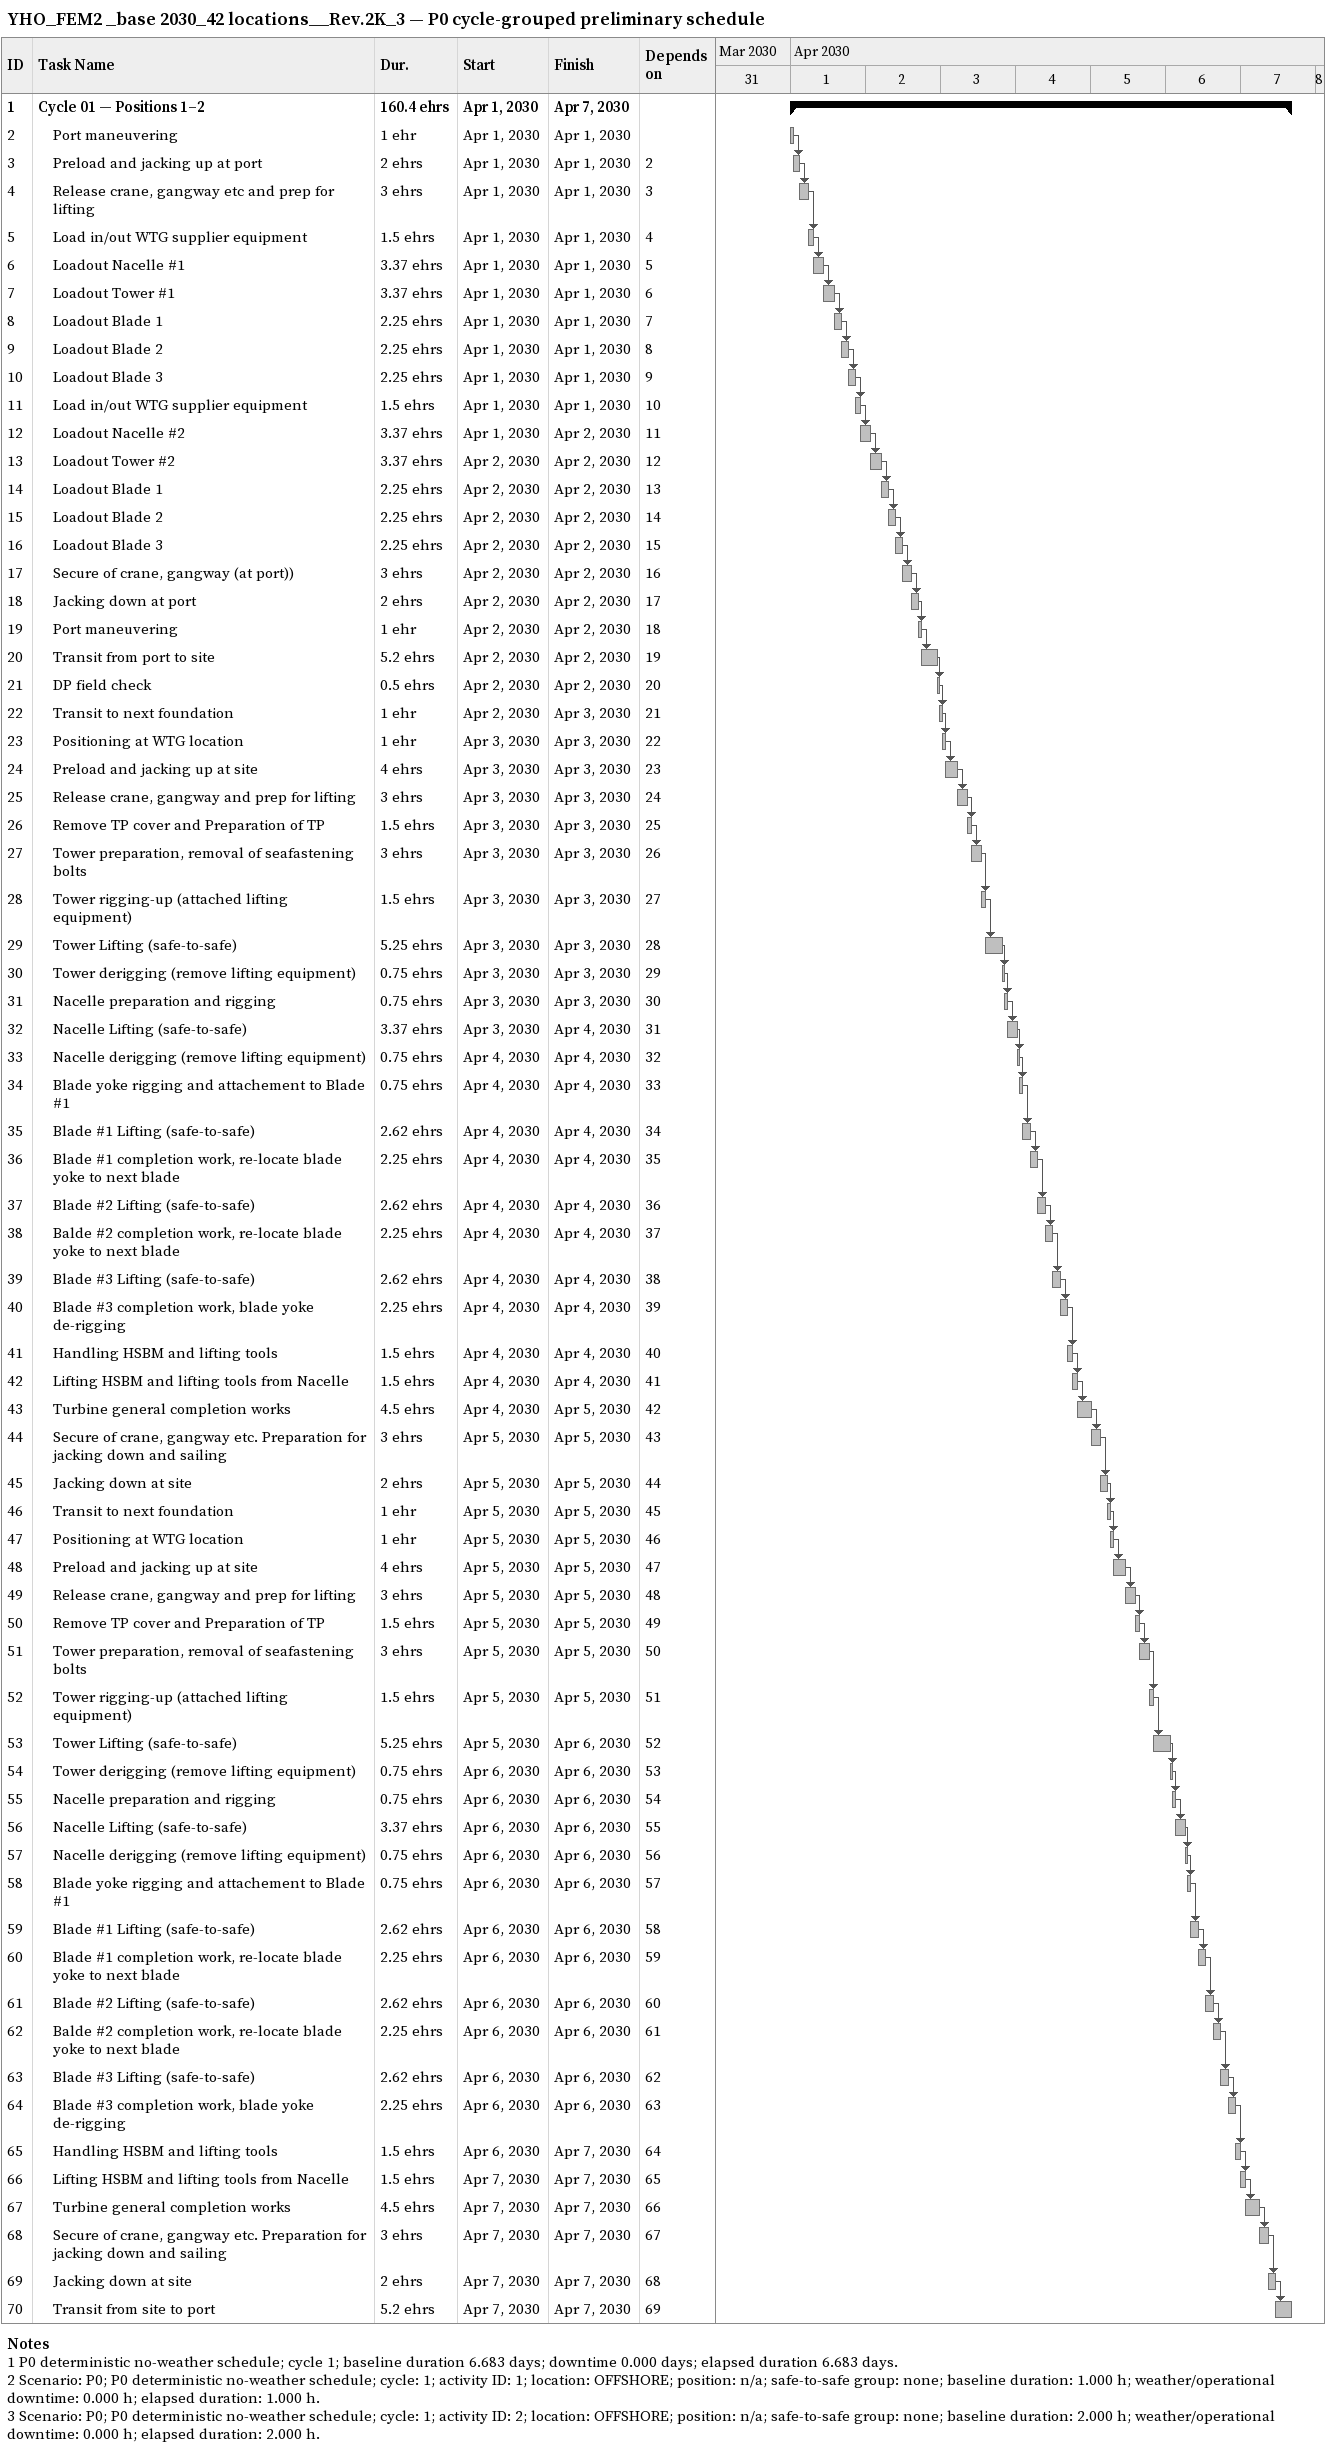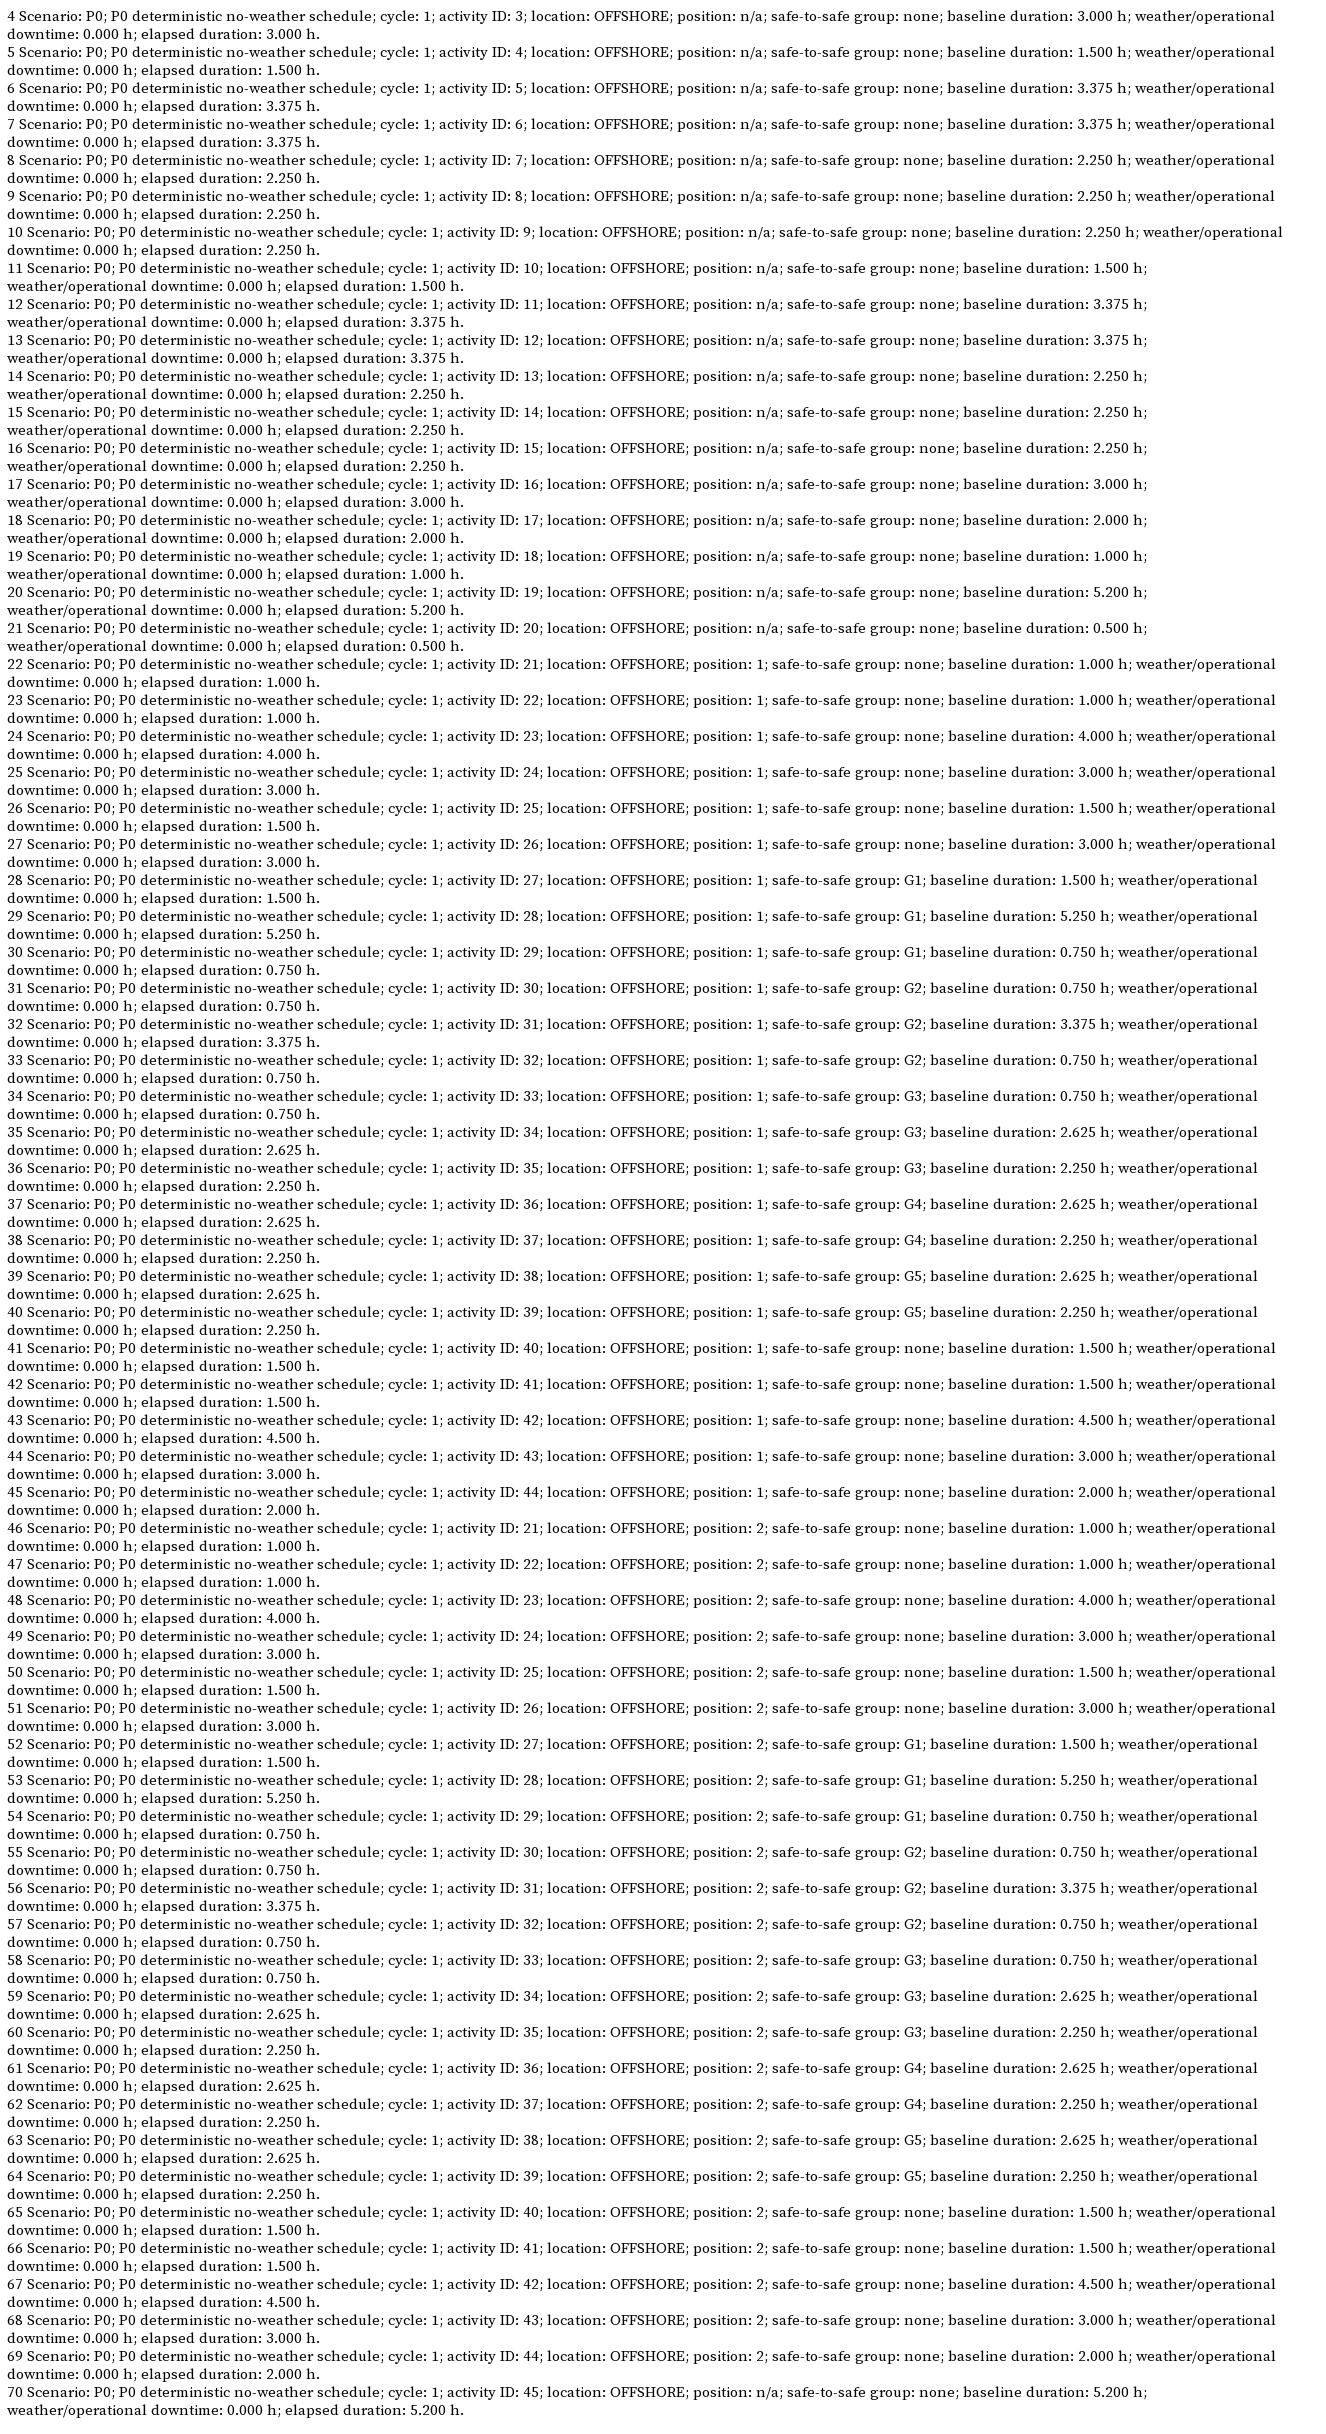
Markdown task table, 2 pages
YHO_FEM2 _base 2030_42 locations__Rev.2K_3 — P0 cycle-grouped preliminary schedule

| ID | Level | Task | Duration | Start | Finish | Predecessors |
|---|---|---|---|---|---|---|
| 1 | 1 | **Cycle 01 — Positions 1–2** | 160.4eh | 2030-04-01 | 2030-04-07 |  |
| 2 | 2 | Port maneuvering | 1eh | 2030-04-01 | 2030-04-01 |  |
| 3 | 2 | Preload and jacking up at port | 2eh | 2030-04-01 | 2030-04-01 | 2 |
| 4 | 2 | Release crane, gangway etc and prep for lifting | 3eh | 2030-04-01 | 2030-04-01 | 3 |
| 5 | 2 | Load in/out WTG supplier equipment | 1.5eh | 2030-04-01 | 2030-04-01 | 4 |
| 6 | 2 | Loadout Nacelle #1 | 3.37eh | 2030-04-01 | 2030-04-01 | 5 |
| 7 | 2 | Loadout Tower #1 | 3.37eh | 2030-04-01 | 2030-04-01 | 6 |
| 8 | 2 | Loadout Blade 1 | 2.25eh | 2030-04-01 | 2030-04-01 | 7 |
| 9 | 2 | Loadout Blade 2 | 2.25eh | 2030-04-01 | 2030-04-01 | 8 |
| 10 | 2 | Loadout Blade 3 | 2.25eh | 2030-04-01 | 2030-04-01 | 9 |
| 11 | 2 | Load in/out WTG supplier equipment | 1.5eh | 2030-04-01 | 2030-04-01 | 10 |
| 12 | 2 | Loadout Nacelle #2 | 3.37eh | 2030-04-01 | 2030-04-02 | 11 |
| 13 | 2 | Loadout Tower #2 | 3.37eh | 2030-04-02 | 2030-04-02 | 12 |
| 14 | 2 | Loadout Blade 1 | 2.25eh | 2030-04-02 | 2030-04-02 | 13 |
| 15 | 2 | Loadout Blade 2 | 2.25eh | 2030-04-02 | 2030-04-02 | 14 |
| 16 | 2 | Loadout Blade 3 | 2.25eh | 2030-04-02 | 2030-04-02 | 15 |
| 17 | 2 | Secure of crane, gangway (at port)) | 3eh | 2030-04-02 | 2030-04-02 | 16 |
| 18 | 2 | Jacking down at port | 2eh | 2030-04-02 | 2030-04-02 | 17 |
| 19 | 2 | Port maneuvering | 1eh | 2030-04-02 | 2030-04-02 | 18 |
| 20 | 2 | Transit from port to site | 5.2eh | 2030-04-02 | 2030-04-02 | 19 |
| 21 | 2 | DP field check | 0.5eh | 2030-04-02 | 2030-04-02 | 20 |
| 22 | 2 | Transit to next foundation | 1eh | 2030-04-02 | 2030-04-03 | 21 |
| 23 | 2 | Positioning at WTG location | 1eh | 2030-04-03 | 2030-04-03 | 22 |
| 24 | 2 | Preload and jacking up at site | 4eh | 2030-04-03 | 2030-04-03 | 23 |
| 25 | 2 | Release crane, gangway and prep for lifting | 3eh | 2030-04-03 | 2030-04-03 | 24 |
| 26 | 2 | Remove TP cover and Preparation of TP | 1.5eh | 2030-04-03 | 2030-04-03 | 25 |
| 27 | 2 | Tower preparation, removal of seafastening bolts | 3eh | 2030-04-03 | 2030-04-03 | 26 |
| 28 | 2 | Tower rigging-up (attached lifting equipment) | 1.5eh | 2030-04-03 | 2030-04-03 | 27 |
| 29 | 2 | Tower Lifting (safe-to-safe) | 5.25eh | 2030-04-03 | 2030-04-03 | 28 |
| 30 | 2 | Tower derigging (remove lifting equipment) | 0.75eh | 2030-04-03 | 2030-04-03 | 29 |
| 31 | 2 | Nacelle preparation and rigging | 0.75eh | 2030-04-03 | 2030-04-03 | 30 |
| 32 | 2 | Nacelle Lifting (safe-to-safe) | 3.37eh | 2030-04-03 | 2030-04-04 | 31 |
| 33 | 2 | Nacelle derigging (remove lifting equipment) | 0.75eh | 2030-04-04 | 2030-04-04 | 32 |
| 34 | 2 | Blade yoke rigging and attachement to Blade #1 | 0.75eh | 2030-04-04 | 2030-04-04 | 33 |
| 35 | 2 | Blade #1 Lifting (safe-to-safe) | 2.62eh | 2030-04-04 | 2030-04-04 | 34 |
| 36 | 2 | Blade #1 completion work, re-locate blade yoke to next blade | 2.25eh | 2030-04-04 | 2030-04-04 | 35 |
| 37 | 2 | Blade #2 Lifting (safe-to-safe) | 2.62eh | 2030-04-04 | 2030-04-04 | 36 |
| 38 | 2 | Balde #2 completion work, re-locate blade yoke to next blade | 2.25eh | 2030-04-04 | 2030-04-04 | 37 |
| 39 | 2 | Blade #3 Lifting (safe-to-safe) | 2.62eh | 2030-04-04 | 2030-04-04 | 38 |
| 40 | 2 | Blade #3 completion work, blade yoke de-rigging | 2.25eh | 2030-04-04 | 2030-04-04 | 39 |
| 41 | 2 | Handling HSBM and lifting tools | 1.5eh | 2030-04-04 | 2030-04-04 | 40 |
| 42 | 2 | Lifting HSBM and lifting tools from Nacelle | 1.5eh | 2030-04-04 | 2030-04-04 | 41 |
| 43 | 2 | Turbine general completion works | 4.5eh | 2030-04-04 | 2030-04-05 | 42 |
| 44 | 2 | Secure of crane, gangway etc. Preparation for jacking down and sailing | 3eh | 2030-04-05 | 2030-04-05 | 43 |
| 45 | 2 | Jacking down at site | 2eh | 2030-04-05 | 2030-04-05 | 44 |
| 46 | 2 | Transit to next foundation | 1eh | 2030-04-05 | 2030-04-05 | 45 |
| 47 | 2 | Positioning at WTG location | 1eh | 2030-04-05 | 2030-04-05 | 46 |
| 48 | 2 | Preload and jacking up at site | 4eh | 2030-04-05 | 2030-04-05 | 47 |
| 49 | 2 | Release crane, gangway and prep for lifting | 3eh | 2030-04-05 | 2030-04-05 | 48 |
| 50 | 2 | Remove TP cover and Preparation of TP | 1.5eh | 2030-04-05 | 2030-04-05 | 49 |
| 51 | 2 | Tower preparation, removal of seafastening bolts | 3eh | 2030-04-05 | 2030-04-05 | 50 |
| 52 | 2 | Tower rigging-up (attached lifting equipment) | 1.5eh | 2030-04-05 | 2030-04-05 | 51 |
| 53 | 2 | Tower Lifting (safe-to-safe) | 5.25eh | 2030-04-05 | 2030-04-06 | 52 |
| 54 | 2 | Tower derigging (remove lifting equipment) | 0.75eh | 2030-04-06 | 2030-04-06 | 53 |
| 55 | 2 | Nacelle preparation and rigging | 0.75eh | 2030-04-06 | 2030-04-06 | 54 |
| 56 | 2 | Nacelle Lifting (safe-to-safe) | 3.37eh | 2030-04-06 | 2030-04-06 | 55 |
| 57 | 2 | Nacelle derigging (remove lifting equipment) | 0.75eh | 2030-04-06 | 2030-04-06 | 56 |
| 58 | 2 | Blade yoke rigging and attachement to Blade #1 | 0.75eh | 2030-04-06 | 2030-04-06 | 57 |
| 59 | 2 | Blade #1 Lifting (safe-to-safe) | 2.62eh | 2030-04-06 | 2030-04-06 | 58 |
| 60 | 2 | Blade #1 completion work, re-locate blade yoke to next blade | 2.25eh | 2030-04-06 | 2030-04-06 | 59 |
| 61 | 2 | Blade #2 Lifting (safe-to-safe) | 2.62eh | 2030-04-06 | 2030-04-06 | 60 |
| 62 | 2 | Balde #2 completion work, re-locate blade yoke to next blade | 2.25eh | 2030-04-06 | 2030-04-06 | 61 |
| 63 | 2 | Blade #3 Lifting (safe-to-safe) | 2.62eh | 2030-04-06 | 2030-04-06 | 62 |
| 64 | 2 | Blade #3 completion work, blade yoke de-rigging | 2.25eh | 2030-04-06 | 2030-04-06 | 63 |
| 65 | 2 | Handling HSBM and lifting tools | 1.5eh | 2030-04-06 | 2030-04-07 | 64 |
| 66 | 2 | Lifting HSBM and lifting tools from Nacelle | 1.5eh | 2030-04-07 | 2030-04-07 | 65 |
| 67 | 2 | Turbine general completion works | 4.5eh | 2030-04-07 | 2030-04-07 | 66 |
| 68 | 2 | Secure of crane, gangway etc. Preparation for jacking down and sailing | 3eh | 2030-04-07 | 2030-04-07 | 67 |
| 69 | 2 | Jacking down at site | 2eh | 2030-04-07 | 2030-04-07 | 68 |
| 70 | 2 | Transit from site to port | 5.2eh | 2030-04-07 | 2030-04-07 | 69 |

Notes
- 1: P0 deterministic no-weather schedule; cycle 1; baseline duration 6.683 days; downtime 0.000 days; elapsed duration 6.683 days.
- 2: Scenario: P0; P0 deterministic no-weather schedule; cycle: 1; activity ID: 1; location: OFFSHORE; position: n/a; safe-to-safe group: none; baseline duration: 1.000 h; weather/operational downtime: 0.000 h; elapsed duration: 1.000 h.
- 3: Scenario: P0; P0 deterministic no-weather schedule; cycle: 1; activity ID: 2; location: OFFSHORE; position: n/a; safe-to-safe group: none; baseline duration: 2.000 h; weather/operational downtime: 0.000 h; elapsed duration: 2.000 h.
- 4: Scenario: P0; P0 deterministic no-weather schedule; cycle: 1; activity ID: 3; location: OFFSHORE; position: n/a; safe-to-safe group: none; baseline duration: 3.000 h; weather/operational downtime: 0.000 h; elapsed duration: 3.000 h.
- 5: Scenario: P0; P0 deterministic no-weather schedule; cycle: 1; activity ID: 4; location: OFFSHORE; position: n/a; safe-to-safe group: none; baseline duration: 1.500 h; weather/operational downtime: 0.000 h; elapsed duration: 1.500 h.
- 6: Scenario: P0; P0 deterministic no-weather schedule; cycle: 1; activity ID: 5; location: OFFSHORE; position: n/a; safe-to-safe group: none; baseline duration: 3.375 h; weather/operational downtime: 0.000 h; elapsed duration: 3.375 h.
- 7: Scenario: P0; P0 deterministic no-weather schedule; cycle: 1; activity ID: 6; location: OFFSHORE; position: n/a; safe-to-safe group: none; baseline duration: 3.375 h; weather/operational downtime: 0.000 h; elapsed duration: 3.375 h.
- 8: Scenario: P0; P0 deterministic no-weather schedule; cycle: 1; activity ID: 7; location: OFFSHORE; position: n/a; safe-to-safe group: none; baseline duration: 2.250 h; weather/operational downtime: 0.000 h; elapsed duration: 2.250 h.
- 9: Scenario: P0; P0 deterministic no-weather schedule; cycle: 1; activity ID: 8; location: OFFSHORE; position: n/a; safe-to-safe group: none; baseline duration: 2.250 h; weather/operational downtime: 0.000 h; elapsed duration: 2.250 h.
- 10: Scenario: P0; P0 deterministic no-weather schedule; cycle: 1; activity ID: 9; location: OFFSHORE; position: n/a; safe-to-safe group: none; baseline duration: 2.250 h; weather/operational downtime: 0.000 h; elapsed duration: 2.250 h.
- 11: Scenario: P0; P0 deterministic no-weather schedule; cycle: 1; activity ID: 10; location: OFFSHORE; position: n/a; safe-to-safe group: none; baseline duration: 1.500 h; weather/operational downtime: 0.000 h; elapsed duration: 1.500 h.
- 12: Scenario: P0; P0 deterministic no-weather schedule; cycle: 1; activity ID: 11; location: OFFSHORE; position: n/a; safe-to-safe group: none; baseline duration: 3.375 h; weather/operational downtime: 0.000 h; elapsed duration: 3.375 h.
- 13: Scenario: P0; P0 deterministic no-weather schedule; cycle: 1; activity ID: 12; location: OFFSHORE; position: n/a; safe-to-safe group: none; baseline duration: 3.375 h; weather/operational downtime: 0.000 h; elapsed duration: 3.375 h.
- 14: Scenario: P0; P0 deterministic no-weather schedule; cycle: 1; activity ID: 13; location: OFFSHORE; position: n/a; safe-to-safe group: none; baseline duration: 2.250 h; weather/operational downtime: 0.000 h; elapsed duration: 2.250 h.
- 15: Scenario: P0; P0 deterministic no-weather schedule; cycle: 1; activity ID: 14; location: OFFSHORE; position: n/a; safe-to-safe group: none; baseline duration: 2.250 h; weather/operational downtime: 0.000 h; elapsed duration: 2.250 h.
- 16: Scenario: P0; P0 deterministic no-weather schedule; cycle: 1; activity ID: 15; location: OFFSHORE; position: n/a; safe-to-safe group: none; baseline duration: 2.250 h; weather/operational downtime: 0.000 h; elapsed duration: 2.250 h.
- 17: Scenario: P0; P0 deterministic no-weather schedule; cycle: 1; activity ID: 16; location: OFFSHORE; position: n/a; safe-to-safe group: none; baseline duration: 3.000 h; weather/operational downtime: 0.000 h; elapsed duration: 3.000 h.
- 18: Scenario: P0; P0 deterministic no-weather schedule; cycle: 1; activity ID: 17; location: OFFSHORE; position: n/a; safe-to-safe group: none; baseline duration: 2.000 h; weather/operational downtime: 0.000 h; elapsed duration: 2.000 h.
- 19: Scenario: P0; P0 deterministic no-weather schedule; cycle: 1; activity ID: 18; location: OFFSHORE; position: n/a; safe-to-safe group: none; baseline duration: 1.000 h; weather/operational downtime: 0.000 h; elapsed duration: 1.000 h.
- 20: Scenario: P0; P0 deterministic no-weather schedule; cycle: 1; activity ID: 19; location: OFFSHORE; position: n/a; safe-to-safe group: none; baseline duration: 5.200 h; weather/operational downtime: 0.000 h; elapsed duration: 5.200 h.
- 21: Scenario: P0; P0 deterministic no-weather schedule; cycle: 1; activity ID: 20; location: OFFSHORE; position: n/a; safe-to-safe group: none; baseline duration: 0.500 h; weather/operational downtime: 0.000 h; elapsed duration: 0.500 h.
- 22: Scenario: P0; P0 deterministic no-weather schedule; cycle: 1; activity ID: 21; location: OFFSHORE; position: 1; safe-to-safe group: none; baseline duration: 1.000 h; weather/operational downtime: 0.000 h; elapsed duration: 1.000 h.
- 23: Scenario: P0; P0 deterministic no-weather schedule; cycle: 1; activity ID: 22; location: OFFSHORE; position: 1; safe-to-safe group: none; baseline duration: 1.000 h; weather/operational downtime: 0.000 h; elapsed duration: 1.000 h.
- 24: Scenario: P0; P0 deterministic no-weather schedule; cycle: 1; activity ID: 23; location: OFFSHORE; position: 1; safe-to-safe group: none; baseline duration: 4.000 h; weather/operational downtime: 0.000 h; elapsed duration: 4.000 h.
- 25: Scenario: P0; P0 deterministic no-weather schedule; cycle: 1; activity ID: 24; location: OFFSHORE; position: 1; safe-to-safe group: none; baseline duration: 3.000 h; weather/operational downtime: 0.000 h; elapsed duration: 3.000 h.
- 26: Scenario: P0; P0 deterministic no-weather schedule; cycle: 1; activity ID: 25; location: OFFSHORE; position: 1; safe-to-safe group: none; baseline duration: 1.500 h; weather/operational downtime: 0.000 h; elapsed duration: 1.500 h.
- 27: Scenario: P0; P0 deterministic no-weather schedule; cycle: 1; activity ID: 26; location: OFFSHORE; position: 1; safe-to-safe group: none; baseline duration: 3.000 h; weather/operational downtime: 0.000 h; elapsed duration: 3.000 h.
- 28: Scenario: P0; P0 deterministic no-weather schedule; cycle: 1; activity ID: 27; location: OFFSHORE; position: 1; safe-to-safe group: G1; baseline duration: 1.500 h; weather/operational downtime: 0.000 h; elapsed duration: 1.500 h.
- 29: Scenario: P0; P0 deterministic no-weather schedule; cycle: 1; activity ID: 28; location: OFFSHORE; position: 1; safe-to-safe group: G1; baseline duration: 5.250 h; weather/operational downtime: 0.000 h; elapsed duration: 5.250 h.
- 30: Scenario: P0; P0 deterministic no-weather schedule; cycle: 1; activity ID: 29; location: OFFSHORE; position: 1; safe-to-safe group: G1; baseline duration: 0.750 h; weather/operational downtime: 0.000 h; elapsed duration: 0.750 h.
- 31: Scenario: P0; P0 deterministic no-weather schedule; cycle: 1; activity ID: 30; location: OFFSHORE; position: 1; safe-to-safe group: G2; baseline duration: 0.750 h; weather/operational downtime: 0.000 h; elapsed duration: 0.750 h.
- 32: Scenario: P0; P0 deterministic no-weather schedule; cycle: 1; activity ID: 31; location: OFFSHORE; position: 1; safe-to-safe group: G2; baseline duration: 3.375 h; weather/operational downtime: 0.000 h; elapsed duration: 3.375 h.
- 33: Scenario: P0; P0 deterministic no-weather schedule; cycle: 1; activity ID: 32; location: OFFSHORE; position: 1; safe-to-safe group: G2; baseline duration: 0.750 h; weather/operational downtime: 0.000 h; elapsed duration: 0.750 h.
- 34: Scenario: P0; P0 deterministic no-weather schedule; cycle: 1; activity ID: 33; location: OFFSHORE; position: 1; safe-to-safe group: G3; baseline duration: 0.750 h; weather/operational downtime: 0.000 h; elapsed duration: 0.750 h.
- 35: Scenario: P0; P0 deterministic no-weather schedule; cycle: 1; activity ID: 34; location: OFFSHORE; position: 1; safe-to-safe group: G3; baseline duration: 2.625 h; weather/operational downtime: 0.000 h; elapsed duration: 2.625 h.
- 36: Scenario: P0; P0 deterministic no-weather schedule; cycle: 1; activity ID: 35; location: OFFSHORE; position: 1; safe-to-safe group: G3; baseline duration: 2.250 h; weather/operational downtime: 0.000 h; elapsed duration: 2.250 h.
- 37: Scenario: P0; P0 deterministic no-weather schedule; cycle: 1; activity ID: 36; location: OFFSHORE; position: 1; safe-to-safe group: G4; baseline duration: 2.625 h; weather/operational downtime: 0.000 h; elapsed duration: 2.625 h.
- 38: Scenario: P0; P0 deterministic no-weather schedule; cycle: 1; activity ID: 37; location: OFFSHORE; position: 1; safe-to-safe group: G4; baseline duration: 2.250 h; weather/operational downtime: 0.000 h; elapsed duration: 2.250 h.
- 39: Scenario: P0; P0 deterministic no-weather schedule; cycle: 1; activity ID: 38; location: OFFSHORE; position: 1; safe-to-safe group: G5; baseline duration: 2.625 h; weather/operational downtime: 0.000 h; elapsed duration: 2.625 h.
- 40: Scenario: P0; P0 deterministic no-weather schedule; cycle: 1; activity ID: 39; location: OFFSHORE; position: 1; safe-to-safe group: G5; baseline duration: 2.250 h; weather/operational downtime: 0.000 h; elapsed duration: 2.250 h.
- 41: Scenario: P0; P0 deterministic no-weather schedule; cycle: 1; activity ID: 40; location: OFFSHORE; position: 1; safe-to-safe group: none; baseline duration: 1.500 h; weather/operational downtime: 0.000 h; elapsed duration: 1.500 h.
- 42: Scenario: P0; P0 deterministic no-weather schedule; cycle: 1; activity ID: 41; location: OFFSHORE; position: 1; safe-to-safe group: none; baseline duration: 1.500 h; weather/operational downtime: 0.000 h; elapsed duration: 1.500 h.
- 43: Scenario: P0; P0 deterministic no-weather schedule; cycle: 1; activity ID: 42; location: OFFSHORE; position: 1; safe-to-safe group: none; baseline duration: 4.500 h; weather/operational downtime: 0.000 h; elapsed duration: 4.500 h.
- 44: Scenario: P0; P0 deterministic no-weather schedule; cycle: 1; activity ID: 43; location: OFFSHORE; position: 1; safe-to-safe group: none; baseline duration: 3.000 h; weather/operational downtime: 0.000 h; elapsed duration: 3.000 h.
- 45: Scenario: P0; P0 deterministic no-weather schedule; cycle: 1; activity ID: 44; location: OFFSHORE; position: 1; safe-to-safe group: none; baseline duration: 2.000 h; weather/operational downtime: 0.000 h; elapsed duration: 2.000 h.
- 46: Scenario: P0; P0 deterministic no-weather schedule; cycle: 1; activity ID: 21; location: OFFSHORE; position: 2; safe-to-safe group: none; baseline duration: 1.000 h; weather/operational downtime: 0.000 h; elapsed duration: 1.000 h.
- 47: Scenario: P0; P0 deterministic no-weather schedule; cycle: 1; activity ID: 22; location: OFFSHORE; position: 2; safe-to-safe group: none; baseline duration: 1.000 h; weather/operational downtime: 0.000 h; elapsed duration: 1.000 h.
- 48: Scenario: P0; P0 deterministic no-weather schedule; cycle: 1; activity ID: 23; location: OFFSHORE; position: 2; safe-to-safe group: none; baseline duration: 4.000 h; weather/operational downtime: 0.000 h; elapsed duration: 4.000 h.
- 49: Scenario: P0; P0 deterministic no-weather schedule; cycle: 1; activity ID: 24; location: OFFSHORE; position: 2; safe-to-safe group: none; baseline duration: 3.000 h; weather/operational downtime: 0.000 h; elapsed duration: 3.000 h.
- 50: Scenario: P0; P0 deterministic no-weather schedule; cycle: 1; activity ID: 25; location: OFFSHORE; position: 2; safe-to-safe group: none; baseline duration: 1.500 h; weather/operational downtime: 0.000 h; elapsed duration: 1.500 h.
- 51: Scenario: P0; P0 deterministic no-weather schedule; cycle: 1; activity ID: 26; location: OFFSHORE; position: 2; safe-to-safe group: none; baseline duration: 3.000 h; weather/operational downtime: 0.000 h; elapsed duration: 3.000 h.
- 52: Scenario: P0; P0 deterministic no-weather schedule; cycle: 1; activity ID: 27; location: OFFSHORE; position: 2; safe-to-safe group: G1; baseline duration: 1.500 h; weather/operational downtime: 0.000 h; elapsed duration: 1.500 h.
- 53: Scenario: P0; P0 deterministic no-weather schedule; cycle: 1; activity ID: 28; location: OFFSHORE; position: 2; safe-to-safe group: G1; baseline duration: 5.250 h; weather/operational downtime: 0.000 h; elapsed duration: 5.250 h.
- 54: Scenario: P0; P0 deterministic no-weather schedule; cycle: 1; activity ID: 29; location: OFFSHORE; position: 2; safe-to-safe group: G1; baseline duration: 0.750 h; weather/operational downtime: 0.000 h; elapsed duration: 0.750 h.
- 55: Scenario: P0; P0 deterministic no-weather schedule; cycle: 1; activity ID: 30; location: OFFSHORE; position: 2; safe-to-safe group: G2; baseline duration: 0.750 h; weather/operational downtime: 0.000 h; elapsed duration: 0.750 h.
- 56: Scenario: P0; P0 deterministic no-weather schedule; cycle: 1; activity ID: 31; location: OFFSHORE; position: 2; safe-to-safe group: G2; baseline duration: 3.375 h; weather/operational downtime: 0.000 h; elapsed duration: 3.375 h.
- 57: Scenario: P0; P0 deterministic no-weather schedule; cycle: 1; activity ID: 32; location: OFFSHORE; position: 2; safe-to-safe group: G2; baseline duration: 0.750 h; weather/operational downtime: 0.000 h; elapsed duration: 0.750 h.
- 58: Scenario: P0; P0 deterministic no-weather schedule; cycle: 1; activity ID: 33; location: OFFSHORE; position: 2; safe-to-safe group: G3; baseline duration: 0.750 h; weather/operational downtime: 0.000 h; elapsed duration: 0.750 h.
- 59: Scenario: P0; P0 deterministic no-weather schedule; cycle: 1; activity ID: 34; location: OFFSHORE; position: 2; safe-to-safe group: G3; baseline duration: 2.625 h; weather/operational downtime: 0.000 h; elapsed duration: 2.625 h.
- 60: Scenario: P0; P0 deterministic no-weather schedule; cycle: 1; activity ID: 35; location: OFFSHORE; position: 2; safe-to-safe group: G3; baseline duration: 2.250 h; weather/operational downtime: 0.000 h; elapsed duration: 2.250 h.
- 61: Scenario: P0; P0 deterministic no-weather schedule; cycle: 1; activity ID: 36; location: OFFSHORE; position: 2; safe-to-safe group: G4; baseline duration: 2.625 h; weather/operational downtime: 0.000 h; elapsed duration: 2.625 h.
- 62: Scenario: P0; P0 deterministic no-weather schedule; cycle: 1; activity ID: 37; location: OFFSHORE; position: 2; safe-to-safe group: G4; baseline duration: 2.250 h; weather/operational downtime: 0.000 h; elapsed duration: 2.250 h.
- 63: Scenario: P0; P0 deterministic no-weather schedule; cycle: 1; activity ID: 38; location: OFFSHORE; position: 2; safe-to-safe group: G5; baseline duration: 2.625 h; weather/operational downtime: 0.000 h; elapsed duration: 2.625 h.
- 64: Scenario: P0; P0 deterministic no-weather schedule; cycle: 1; activity ID: 39; location: OFFSHORE; position: 2; safe-to-safe group: G5; baseline duration: 2.250 h; weather/operational downtime: 0.000 h; elapsed duration: 2.250 h.
- 65: Scenario: P0; P0 deterministic no-weather schedule; cycle: 1; activity ID: 40; location: OFFSHORE; position: 2; safe-to-safe group: none; baseline duration: 1.500 h; weather/operational downtime: 0.000 h; elapsed duration: 1.500 h.
- 66: Scenario: P0; P0 deterministic no-weather schedule; cycle: 1; activity ID: 41; location: OFFSHORE; position: 2; safe-to-safe group: none; baseline duration: 1.500 h; weather/operational downtime: 0.000 h; elapsed duration: 1.500 h.
- 67: Scenario: P0; P0 deterministic no-weather schedule; cycle: 1; activity ID: 42; location: OFFSHORE; position: 2; safe-to-safe group: none; baseline duration: 4.500 h; weather/operational downtime: 0.000 h; elapsed duration: 4.500 h.
- 68: Scenario: P0; P0 deterministic no-weather schedule; cycle: 1; activity ID: 43; location: OFFSHORE; position: 2; safe-to-safe group: none; baseline duration: 3.000 h; weather/operational downtime: 0.000 h; elapsed duration: 3.000 h.
- 69: Scenario: P0; P0 deterministic no-weather schedule; cycle: 1; activity ID: 44; location: OFFSHORE; position: 2; safe-to-safe group: none; baseline duration: 2.000 h; weather/operational downtime: 0.000 h; elapsed duration: 2.000 h.
- 70: Scenario: P0; P0 deterministic no-weather schedule; cycle: 1; activity ID: 45; location: OFFSHORE; position: n/a; safe-to-safe group: none; baseline duration: 5.200 h; weather/operational downtime: 0.000 h; elapsed duration: 5.200 h.
